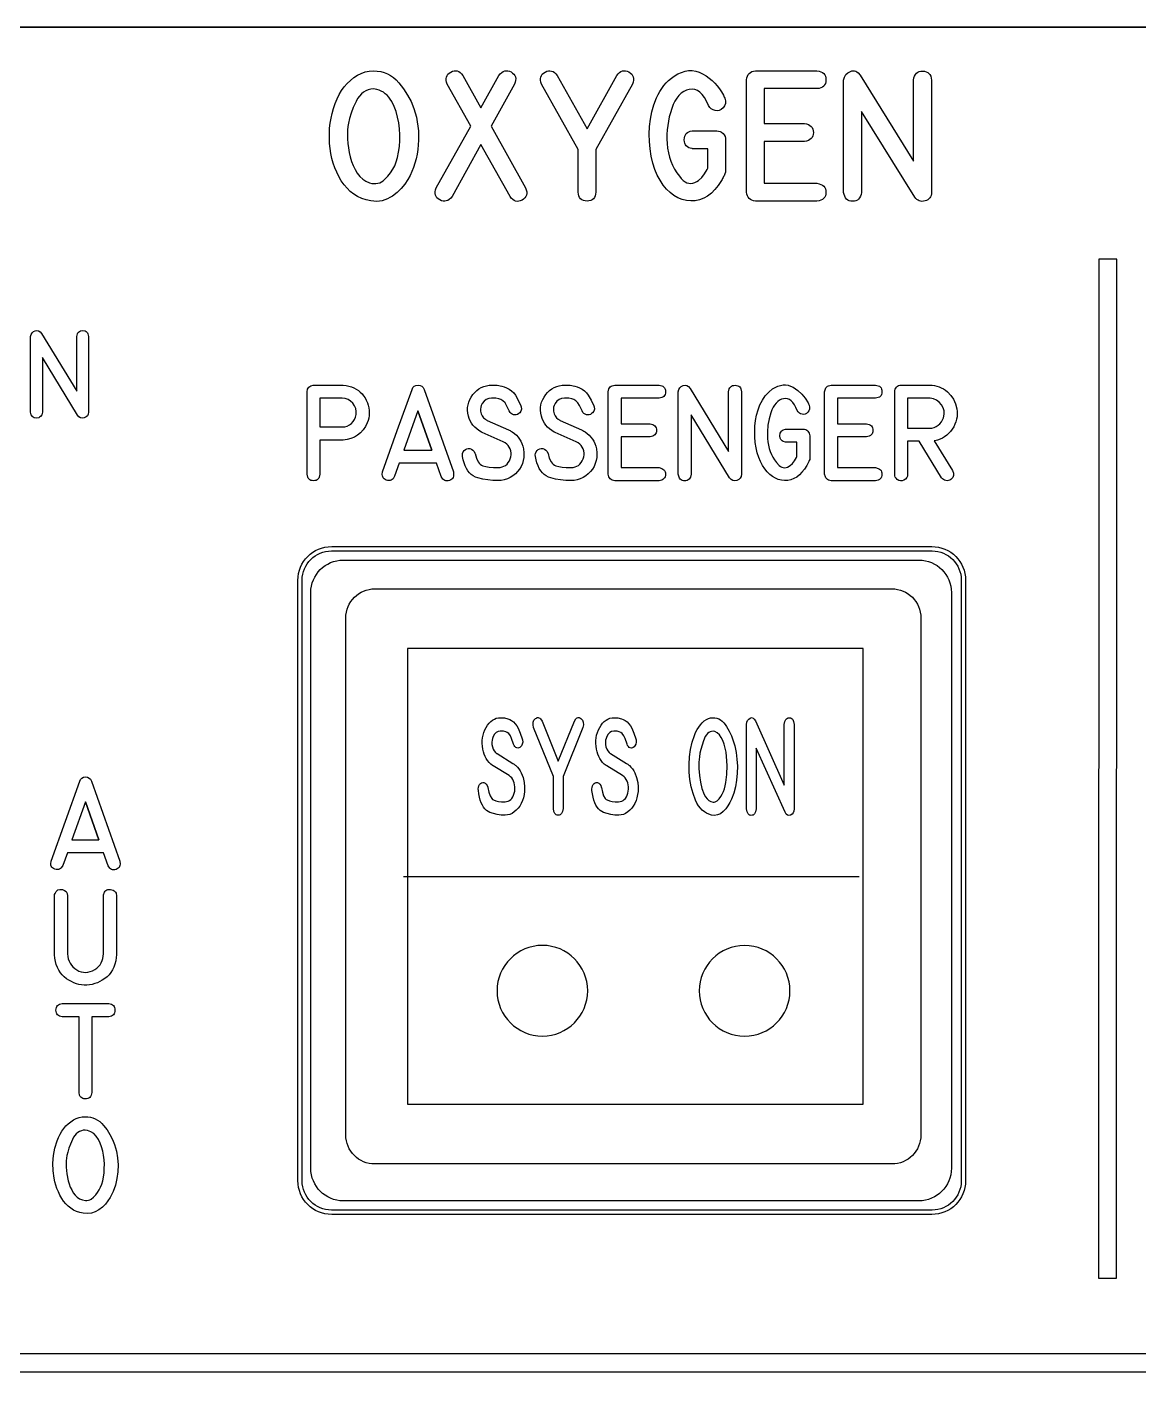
# Model space of a CAD drawing. Extents: x 27 to 704, y 10 to 614.
# Drawn here: x 94.67 to 133.71, y 132.17 to 179.81 of the extents above; entities that cross this region are included whole.
import ezdxf

# ---------------------------------------------------------------- set-up
doc = ezdxf.new("R2010")
doc.units = 0
for name, color, linetype in [('_BACKPANEL', 5, 'CONTINUOUS'), ('_ENGRAVING', 105, 'CONTINUOUS'), ('_LABELS', 30, 'CONTINUOUS'), ('_TOPLAYER', 1, 'CONTINUOUS')]:
    doc.layers.add(name, color=color, linetype=linetype)

msp = doc.modelspace()

# ---------------------------------------------------------------- linework, layer by layer
at = {"layer": '_BACKPANEL'}
for points in [[(171.966, 179.812), (26.966, 179.812), (26.965, 179.505), (26.965, 95.286), (26.965, 85.761), (168.214, 11.532), (170.976, 10.069), (171.088, 10.016), (171.201, 9.98), (171.266, 9.968), (171.333, 9.964), (171.46, 9.977), (171.579, 10.014), (171.687, 10.073), (171.78, 10.15), (171.858, 10.245), (171.916, 10.353), (171.953, 10.473), (171.966, 10.601), (171.966, 13.81), (171.966, 19.086), (171.966, 179.424)], [(105.354, 161.42), (126.45, 161.42), (126.555, 161.415), (126.657, 161.399), (126.756, 161.374), (126.85, 161.34), (126.94, 161.296), (127.025, 161.245), (127.104, 161.186), (127.177, 161.12), (127.243, 161.047), (127.302, 160.968), (127.353, 160.883), (127.396, 160.793), (127.431, 160.699), (127.456, 160.6), (127.471, 160.498), (127.477, 160.393), (127.477, 139.298), (127.471, 139.192), (127.456, 139.09), (127.431, 138.991), (127.396, 138.897), (127.353, 138.807), (127.302, 138.722), (127.243, 138.643), (127.177, 138.57), (127.104, 138.504), (127.025, 138.445), (126.94, 138.394), (126.85, 138.351), (126.756, 138.316), (126.657, 138.291), (126.555, 138.275), (126.45, 138.27), (105.354, 138.27), (105.249, 138.275), (105.146, 138.291), (105.048, 138.316), (104.953, 138.351), (104.864, 138.394), (104.779, 138.445), (104.7, 138.504), (104.627, 138.57), (104.561, 138.643), (104.502, 138.722), (104.45, 138.807), (104.407, 138.897), (104.373, 138.991), (104.348, 139.09), (104.332, 139.192), (104.327, 139.298), (104.327, 160.393), (104.332, 160.498), (104.348, 160.6), (104.373, 160.699), (104.407, 160.793), (104.45, 160.883), (104.502, 160.968), (104.561, 161.047), (104.627, 161.12), (104.7, 161.186), (104.779, 161.245), (104.864, 161.296), (104.953, 161.34), (105.048, 161.374), (105.146, 161.399), (105.249, 161.415)]]:
    msp.add_lwpolyline(points, close=True, dxfattribs=at)
at = {"layer": '_ENGRAVING'}
for points in [[(108.25, 176.959), (108.297, 176.804), (108.337, 176.647), (108.368, 176.489), (108.391, 176.329), (108.407, 176.167), (108.414, 176.005), (108.414, 175.841), (108.405, 175.675), (108.388, 175.51), (108.363, 175.349), (108.33, 175.192), (108.289, 175.038), (108.239, 174.888), (108.181, 174.742), (108.115, 174.599), (108.04, 174.46), (107.931, 174.295), (107.805, 174.144), (107.66, 174.005), (107.497, 173.879), (107.41, 173.824), (107.321, 173.779), (107.229, 173.743), (107.135, 173.718), (107.039, 173.702), (106.941, 173.695), (106.84, 173.698), (106.738, 173.711), (106.573, 173.748), (106.419, 173.8), (106.275, 173.866), (106.14, 173.947), (106.016, 174.043), (105.901, 174.153), (105.796, 174.278), (105.701, 174.417), (105.616, 174.566), (105.541, 174.719), (105.475, 174.877), (105.418, 175.038), (105.372, 175.204), (105.335, 175.373), (105.307, 175.547), (105.289, 175.725), (105.281, 175.905), (105.282, 176.083), (105.292, 176.26), (105.312, 176.436), (105.341, 176.611), (105.379, 176.785), (105.427, 176.957), (105.484, 177.129), (105.55, 177.294), (105.625, 177.447), (105.71, 177.589), (105.804, 177.719), (105.907, 177.838), (106.019, 177.944), (106.14, 178.039), (106.271, 178.123), (106.404, 178.189), (106.541, 178.237), (106.68, 178.265), (106.823, 178.275), (106.957, 178.268), (107.085, 178.249), (107.206, 178.217), (107.322, 178.171), (107.431, 178.113), (107.534, 178.042), (107.63, 177.958), (107.721, 177.86), (107.884, 177.649), (108.027, 177.428), (108.149, 177.198)], [(109.038, 174.169), (110.247, 176.332), (109.423, 177.808), (109.399, 177.879), (109.386, 177.944), (109.384, 178.005), (109.394, 178.061), (109.415, 178.112), (109.447, 178.158), (109.491, 178.199), (109.545, 178.236), (109.605, 178.263), (109.663, 178.279), (109.719, 178.282), (109.773, 178.273), (109.826, 178.251), (109.877, 178.218), (109.927, 178.172), (109.974, 178.114), (110.604, 176.977), (111.238, 178.114), (111.286, 178.172), (111.335, 178.218), (111.386, 178.252), (111.439, 178.273), (111.493, 178.282), (111.549, 178.279), (111.606, 178.264), (111.665, 178.237), (111.719, 178.201), (111.763, 178.16), (111.795, 178.113), (111.816, 178.062), (111.826, 178.006), (111.825, 177.944), (111.813, 177.877), (111.79, 177.806), (110.968, 176.332), (112.174, 174.169), (112.199, 174.098), (112.212, 174.032), (112.213, 173.971), (112.203, 173.914), (112.182, 173.863), (112.149, 173.817), (112.105, 173.776), (112.049, 173.739), (111.989, 173.712), (111.931, 173.697), (111.875, 173.694), (111.821, 173.703), (111.769, 173.725), (111.72, 173.76), (111.672, 173.806), (111.627, 173.866), (110.604, 175.688), (109.592, 173.866), (109.543, 173.808), (109.492, 173.762), (109.44, 173.729), (109.387, 173.708), (109.332, 173.698), (109.275, 173.701), (109.217, 173.716), (109.158, 173.743), (109.103, 173.778), (109.06, 173.819), (109.028, 173.865), (109.008, 173.915), (108.999, 173.971), (109.001, 174.032), (109.014, 174.098)], [(115.38, 178.112), (115.424, 178.171), (115.471, 178.218), (115.52, 178.252), (115.572, 178.274), (115.626, 178.283), (115.682, 178.28), (115.74, 178.265), (115.801, 178.237), (115.857, 178.2), (115.901, 178.159), (115.934, 178.113), (115.956, 178.062), (115.966, 178.006), (115.964, 177.946), (115.951, 177.88), (115.927, 177.81), (114.643, 175.516), (114.643, 174.022), (114.633, 173.948), (114.616, 173.883), (114.589, 173.829), (114.555, 173.784), (114.511, 173.749), (114.46, 173.725), (114.4, 173.71), (114.331, 173.705), (114.262, 173.71), (114.202, 173.725), (114.15, 173.749), (114.107, 173.784), (114.073, 173.829), (114.046, 173.883), (114.029, 173.948), (114.019, 174.022), (114.019, 175.516), (112.737, 177.81), (112.713, 177.88), (112.7, 177.945), (112.699, 178.005), (112.708, 178.06), (112.729, 178.111), (112.761, 178.156), (112.804, 178.197), (112.858, 178.233), (112.917, 178.261), (112.974, 178.277), (113.03, 178.28), (113.084, 178.271), (113.137, 178.249), (113.187, 178.216), (113.237, 178.17), (113.284, 178.112), (114.332, 176.24)], [(118.042, 175.543), (118.022, 175.545), (117.958, 175.557), (117.903, 175.577), (117.856, 175.605), (117.818, 175.64), (117.788, 175.682), (117.767, 175.732), (117.754, 175.79), (117.749, 175.856), (117.754, 175.921), (117.767, 175.979), (117.788, 176.029), (117.818, 176.072), (117.856, 176.107), (117.903, 176.134), (117.958, 176.154), (118.022, 176.166), (118.042, 176.171), (118.062, 176.171), (118.886, 176.171), (118.949, 176.165), (119.007, 176.148), (119.06, 176.119), (119.109, 176.078), (119.149, 176.029), (119.178, 175.976), (119.196, 175.918), (119.201, 175.856), (119.201, 174.723), (119.175, 174.665), (119.159, 174.629), (119.143, 174.596), (119.125, 174.562), (119.108, 174.529), (119.092, 174.495), (119.074, 174.462), (119.054, 174.428), (118.942, 174.256), (118.824, 174.107), (118.699, 173.982), (118.568, 173.88), (118.43, 173.802), (118.286, 173.747), (118.135, 173.716), (117.977, 173.708), (117.82, 173.723), (117.669, 173.76), (117.524, 173.818), (117.385, 173.898), (117.253, 174), (117.128, 174.123), (117.009, 174.268), (116.896, 174.435), (116.799, 174.614), (116.715, 174.815), (116.645, 175.037), (116.588, 175.281), (116.547, 175.536), (116.523, 175.794), (116.516, 176.055), (116.528, 176.319), (116.558, 176.581), (116.61, 176.837), (116.682, 177.086), (116.775, 177.329), (116.829, 177.446), (116.891, 177.556), (116.958, 177.66), (117.032, 177.759), (117.113, 177.851), (117.199, 177.936), (117.293, 178.016), (117.392, 178.089), (117.52, 178.167), (117.647, 178.225), (117.774, 178.264), (117.899, 178.284), (118.024, 178.285), (118.148, 178.266), (118.271, 178.228), (118.393, 178.171), (118.511, 178.101), (118.621, 178.024), (118.723, 177.94), (118.818, 177.85), (118.905, 177.753), (118.985, 177.649), (119.057, 177.539), (119.121, 177.422), (119.139, 177.386), (119.152, 177.355), (119.17, 177.321), (119.195, 177.22), (119.194, 177.128), (119.166, 177.047), (119.112, 176.975), (119.046, 176.921), (118.977, 176.887), (118.905, 176.874), (118.831, 176.88), (118.759, 176.903), (118.696, 176.941), (118.642, 176.993), (118.596, 177.06), (118.528, 177.21), (118.456, 177.338), (118.379, 177.443), (118.297, 177.525), (118.21, 177.584), (118.119, 177.62), (118.023, 177.634), (117.923, 177.625), (117.823, 177.596), (117.729, 177.552), (117.643, 177.491), (117.562, 177.415), (117.488, 177.323), (117.421, 177.214), (117.36, 177.09), (117.305, 176.95), (117.259, 176.806), (117.22, 176.659), (117.188, 176.509), (117.165, 176.357), (117.149, 176.202), (117.14, 176.044), (117.14, 175.884), (117.146, 175.721), (117.162, 175.559), (117.189, 175.402), (117.227, 175.251), (117.275, 175.105), (117.334, 174.964), (117.404, 174.829), (117.484, 174.699), (117.575, 174.574), (117.642, 174.495), (117.709, 174.432), (117.776, 174.383), (117.843, 174.348), (117.911, 174.328), (117.979, 174.322), (118.047, 174.331), (118.116, 174.355), (118.183, 174.389), (118.246, 174.429), (118.361, 174.531), (118.463, 174.658), (118.549, 174.813), (118.574, 174.862), (118.574, 175.543)], [(122.409, 177.652), (120.557, 177.652), (120.557, 176.43), (121.969, 176.43), (122.043, 176.415), (122.107, 176.392), (122.162, 176.363), (122.206, 176.327), (122.241, 176.283), (122.266, 176.233), (122.28, 176.176), (122.285, 176.112), (122.28, 176.047), (122.265, 175.99), (122.24, 175.94), (122.205, 175.897), (122.161, 175.861), (122.107, 175.832), (122.043, 175.81), (121.969, 175.795), (120.557, 175.795), (120.557, 174.328), (122.409, 174.328), (122.483, 174.313), (122.547, 174.291), (122.601, 174.262), (122.645, 174.226), (122.679, 174.183), (122.704, 174.133), (122.719, 174.077), (122.724, 174.013), (122.719, 173.949), (122.704, 173.893), (122.679, 173.843), (122.645, 173.801), (122.601, 173.765), (122.547, 173.737), (122.483, 173.715), (122.409, 173.7), (120.247, 173.7), (120.181, 173.713), (120.122, 173.734), (120.071, 173.762), (120.028, 173.797), (119.992, 173.841), (119.964, 173.892), (119.943, 173.951), (119.93, 174.017), (119.93, 177.962), (119.944, 178.031), (119.965, 178.092), (119.994, 178.144), (120.03, 178.188), (120.073, 178.222), (120.124, 178.249), (120.182, 178.266), (120.247, 178.275), (122.409, 178.275), (122.483, 178.264), (122.547, 178.246), (122.601, 178.219), (122.645, 178.184), (122.679, 178.141), (122.703, 178.089), (122.718, 178.029), (122.723, 177.961), (122.718, 177.893), (122.703, 177.833), (122.678, 177.782), (122.644, 177.739), (122.6, 177.705), (122.546, 177.678), (122.482, 177.661)], [(126.429, 174.009), (126.426, 173.953), (126.415, 173.902), (126.397, 173.857), (126.373, 173.817), (126.341, 173.782), (126.302, 173.753), (126.256, 173.729), (126.203, 173.71), (126.148, 173.699), (126.096, 173.695), (126.047, 173.699), (126.001, 173.712), (125.959, 173.732), (125.92, 173.761), (125.884, 173.798), (125.851, 173.843), (123.975, 176.852), (123.975, 174.009), (123.959, 173.935), (123.936, 173.872), (123.907, 173.818), (123.871, 173.774), (123.828, 173.74), (123.778, 173.715), (123.722, 173.701), (123.659, 173.696), (123.595, 173.701), (123.539, 173.715), (123.489, 173.74), (123.447, 173.774), (123.411, 173.818), (123.382, 173.872), (123.36, 173.935), (123.345, 174.009), (123.345, 177.953), (123.372, 178.059), (123.421, 178.146), (123.491, 178.212), (123.583, 178.259), (123.633, 178.273), (123.681, 178.278), (123.726, 178.274), (123.77, 178.261), (123.811, 178.24), (123.851, 178.209), (123.923, 178.121), (125.799, 175.107), (125.799, 177.953), (125.814, 178.028), (125.836, 178.093), (125.865, 178.147), (125.902, 178.192), (125.946, 178.226), (125.998, 178.251), (126.058, 178.265), (126.124, 178.269), (126.191, 178.264), (126.249, 178.248), (126.3, 178.223), (126.342, 178.188), (126.376, 178.144), (126.402, 178.09), (126.42, 178.026), (126.429, 177.953)], [(106.84, 177.64), (106.741, 177.634), (106.647, 177.613), (106.56, 177.578), (106.479, 177.53), (106.405, 177.468), (106.336, 177.392), (106.274, 177.302), (106.218, 177.198), (106.123, 176.985), (106.046, 176.788), (105.989, 176.608), (105.951, 176.443), (105.934, 176.323), (105.922, 176.191), (105.92, 175.891), (105.93, 175.73), (105.949, 175.57), (105.977, 175.41), (106.014, 175.252), (106.061, 175.097), (106.117, 174.951), (106.184, 174.813), (106.262, 174.682), (106.351, 174.566), (106.453, 174.471), (106.568, 174.398), (106.695, 174.346), (106.772, 174.326), (106.846, 174.317), (106.918, 174.317), (106.986, 174.328), (107.053, 174.348), (107.116, 174.379), (107.177, 174.419), (107.235, 174.47), (107.341, 174.583), (107.434, 174.699), (107.513, 174.819), (107.578, 174.942), (107.632, 175.081), (107.677, 175.239), (107.713, 175.418), (107.74, 175.617), (107.755, 175.826), (107.756, 176.034), (107.745, 176.243), (107.719, 176.451), (107.68, 176.654), (107.625, 176.847), (107.555, 177.029), (107.47, 177.202), (107.422, 177.281), (107.368, 177.353), (107.309, 177.418), (107.246, 177.475), (107.178, 177.524), (107.104, 177.566), (107.026, 177.6), (106.943, 177.627), (106.895, 177.637)], [(132.305, 171.663), (132.295, 135.881), (132.932, 135.881), (132.942, 171.662)], [(96.821, 166.294), (96.812, 166.223), (96.784, 166.165), (96.737, 166.123), (96.672, 166.094), (96.601, 166.083), (96.539, 166.095), (96.485, 166.128), (96.44, 166.183), (95.203, 168.206), (95.203, 166.294), (95.177, 166.202), (95.134, 166.137), (95.106, 166.114), (95.073, 166.097), (94.994, 166.084), (94.915, 166.097), (94.883, 166.114), (94.855, 166.137), (94.812, 166.202), (94.787, 166.294), (94.787, 168.946), (94.805, 169.017), (94.838, 169.075), (94.884, 169.12), (94.944, 169.151), (95.009, 169.164), (95.068, 169.153), (95.121, 169.118), (95.169, 169.058), (96.406, 167.033), (96.406, 168.946), (96.43, 169.039), (96.449, 169.076), (96.473, 169.106), (96.503, 169.129), (96.537, 169.146), (96.62, 169.158), (96.702, 169.144), (96.736, 169.127), (96.763, 169.104), (96.786, 169.074), (96.803, 169.038), (96.821, 168.946)], [(105.734, 167.241), (105.765, 167.241), (105.866, 167.229), (105.962, 167.209), (106.055, 167.182), (106.144, 167.146), (106.224, 167.103), (106.299, 167.053), (106.367, 166.997), (106.429, 166.935), (106.484, 166.867), (106.534, 166.792), (106.578, 166.71), (106.616, 166.622), (106.646, 166.532), (106.667, 166.441), (106.68, 166.352), (106.684, 166.263), (106.679, 166.174), (106.666, 166.086), (106.643, 165.999), (106.612, 165.912), (106.548, 165.783), (106.471, 165.668), (106.379, 165.568), (106.275, 165.484), (106.159, 165.415), (106.035, 165.363), (105.904, 165.328), (105.765, 165.311), (105.734, 165.309), (104.952, 165.309), (104.952, 164.113), (104.927, 164.012), (104.907, 163.973), (104.881, 163.94), (104.85, 163.915), (104.813, 163.897), (104.771, 163.886), (104.724, 163.882), (104.677, 163.886), (104.635, 163.897), (104.599, 163.915), (104.567, 163.94), (104.542, 163.973), (104.522, 164.012), (104.497, 164.113), (104.497, 167.011), (104.519, 167.102), (104.562, 167.17), (104.626, 167.216), (104.709, 167.241), (104.724, 167.241)], [(107.151, 164.199), (107.667, 165.644), (108.184, 167.09), (108.217, 167.155), (108.263, 167.202), (108.322, 167.231), (108.395, 167.241), (108.467, 167.232), (108.526, 167.204), (108.573, 167.156), (108.607, 167.09), (109.638, 164.19), (109.647, 164.085), (109.641, 164.04), (109.628, 164), (109.607, 163.966), (109.578, 163.936), (109.543, 163.911), (109.5, 163.892), (109.454, 163.879), (109.412, 163.875), (109.372, 163.88), (109.334, 163.893), (109.3, 163.914), (109.268, 163.944), (109.212, 164.03), (109.046, 164.499), (107.735, 164.499), (107.574, 164.041), (107.517, 163.955), (107.485, 163.925), (107.45, 163.904), (107.412, 163.892), (107.371, 163.888), (107.328, 163.892), (107.281, 163.906), (107.238, 163.926), (107.202, 163.951), (107.174, 163.981), (107.154, 164.015), (107.142, 164.054), (107.137, 164.097)], [(111.573, 165.67), (111.599, 165.658), (111.628, 165.643), (111.653, 165.629), (111.678, 165.613), (111.705, 165.597), (111.781, 165.542), (111.849, 165.481), (111.91, 165.415), (111.963, 165.343), (112.008, 165.267), (112.046, 165.185), (112.076, 165.099), (112.099, 165.007), (112.117, 164.858), (112.112, 164.704), (112.093, 164.594), (112.061, 164.489), (112.016, 164.388), (111.958, 164.291), (111.89, 164.202), (111.814, 164.123), (111.73, 164.056), (111.637, 163.999), (111.533, 163.95), (111.426, 163.915), (111.318, 163.894), (111.208, 163.887), (111.023, 163.893), (110.843, 163.912), (110.667, 163.942), (110.495, 163.985), (110.414, 164.014), (110.338, 164.054), (110.268, 164.104), (110.205, 164.164), (110.147, 164.234), (110.096, 164.315), (110.05, 164.406), (110.011, 164.507), (109.982, 164.618), (109.96, 164.733), (109.954, 164.791), (109.962, 164.844), (109.983, 164.895), (110.017, 164.942), (110.06, 164.98), (110.108, 165.004), (110.161, 165.014), (110.219, 165.01), (110.277, 164.991), (110.326, 164.957), (110.366, 164.91), (110.396, 164.85), (110.4, 164.835), (110.446, 164.675), (110.506, 164.551), (110.542, 164.502), (110.581, 164.463), (110.624, 164.432), (110.67, 164.41), (110.775, 164.381), (110.9, 164.36), (111.043, 164.349), (111.205, 164.348), (111.28, 164.353), (111.35, 164.367), (111.413, 164.39), (111.47, 164.423), (111.521, 164.466), (111.566, 164.518), (111.605, 164.579), (111.637, 164.65), (111.658, 164.718), (111.667, 164.787), (111.666, 164.857), (111.653, 164.929), (111.631, 164.999), (111.601, 165.062), (111.561, 165.12), (111.514, 165.171), (111.46, 165.211), (111.391, 165.248), (110.647, 165.581), (110.622, 165.594), (110.535, 165.646), (110.457, 165.703), (110.387, 165.765), (110.326, 165.832), (110.274, 165.905), (110.23, 165.983), (110.195, 166.065), (110.169, 166.153), (110.148, 166.257), (110.138, 166.358), (110.139, 166.456), (110.153, 166.552), (110.177, 166.645), (110.213, 166.735), (110.26, 166.822), (110.319, 166.907), (110.386, 166.985), (110.458, 167.053), (110.536, 167.11), (110.618, 167.157), (110.705, 167.194), (110.797, 167.22), (110.895, 167.235), (110.997, 167.241), (111.174, 167.236), (111.341, 167.204), (111.422, 167.183), (111.504, 167.15), (111.599, 167.098), (111.683, 167.036), (111.755, 166.965), (111.814, 166.885), (111.917, 166.709), (112.009, 166.519), (112.023, 166.476), (112.028, 166.4), (112.007, 166.331), (111.967, 166.268), (111.933, 166.239), (111.891, 166.214), (111.846, 166.199), (111.799, 166.196), (111.75, 166.203), (111.703, 166.219), (111.662, 166.247), (111.627, 166.285), (111.597, 166.334), (111.508, 166.528), (111.451, 166.619), (111.375, 166.693), (111.307, 166.731), (111.234, 166.759), (111.129, 166.777), (110.981, 166.781), (110.88, 166.768), (110.791, 166.732), (110.715, 166.673), (110.651, 166.591), (110.619, 166.53), (110.598, 166.465), (110.59, 166.396), (110.593, 166.324), (110.612, 166.238), (110.647, 166.162), (110.696, 166.097), (110.761, 166.042), (110.775, 166.031), (110.793, 166.021), (110.811, 166.012), (110.83, 166.004)], [(114.134, 165.67), (114.16, 165.658), (114.189, 165.643), (114.214, 165.629), (114.239, 165.613), (114.266, 165.597), (114.342, 165.542), (114.41, 165.481), (114.47, 165.415), (114.523, 165.343), (114.569, 165.267), (114.607, 165.185), (114.637, 165.099), (114.66, 165.007), (114.678, 164.858), (114.673, 164.704), (114.653, 164.594), (114.621, 164.489), (114.577, 164.388), (114.519, 164.291), (114.451, 164.202), (114.375, 164.123), (114.291, 164.056), (114.198, 163.999), (114.094, 163.95), (113.987, 163.915), (113.879, 163.894), (113.769, 163.887), (113.584, 163.893), (113.404, 163.912), (113.228, 163.942), (113.056, 163.985), (112.974, 164.014), (112.899, 164.054), (112.829, 164.104), (112.765, 164.164), (112.708, 164.234), (112.656, 164.315), (112.611, 164.406), (112.572, 164.507), (112.543, 164.618), (112.52, 164.733), (112.515, 164.791), (112.523, 164.844), (112.544, 164.895), (112.578, 164.942), (112.621, 164.98), (112.669, 165.004), (112.722, 165.014), (112.779, 165.01), (112.838, 164.991), (112.887, 164.957), (112.927, 164.91), (112.956, 164.85), (112.961, 164.835), (113.007, 164.675), (113.067, 164.551), (113.103, 164.502), (113.142, 164.463), (113.184, 164.432), (113.231, 164.41), (113.336, 164.381), (113.46, 164.36), (113.604, 164.349), (113.765, 164.348), (113.841, 164.353), (113.911, 164.367), (113.974, 164.39), (114.031, 164.423), (114.082, 164.466), (114.127, 164.518), (114.166, 164.579), (114.198, 164.65), (114.218, 164.718), (114.228, 164.787), (114.227, 164.857), (114.214, 164.929), (114.192, 164.999), (114.162, 165.062), (114.122, 165.12), (114.074, 165.171), (114.02, 165.211), (113.952, 165.248), (113.207, 165.581), (113.183, 165.594), (113.096, 165.646), (113.018, 165.703), (112.948, 165.765), (112.887, 165.832), (112.835, 165.905), (112.791, 165.983), (112.756, 166.065), (112.73, 166.153), (112.708, 166.257), (112.699, 166.358), (112.7, 166.456), (112.713, 166.552), (112.738, 166.645), (112.774, 166.735), (112.821, 166.822), (112.88, 166.907), (112.947, 166.985), (113.019, 167.053), (113.096, 167.11), (113.179, 167.157), (113.266, 167.194), (113.358, 167.22), (113.456, 167.235), (113.558, 167.241), (113.735, 167.236), (113.902, 167.204), (113.983, 167.183), (114.065, 167.15), (114.16, 167.098), (114.244, 167.036), (114.315, 166.965), (114.375, 166.885), (114.478, 166.709), (114.57, 166.519), (114.584, 166.476), (114.589, 166.4), (114.568, 166.331), (114.528, 166.268), (114.494, 166.239), (114.451, 166.214), (114.406, 166.199), (114.36, 166.196), (114.311, 166.203), (114.264, 166.219), (114.223, 166.247), (114.187, 166.285), (114.158, 166.334), (114.069, 166.528), (114.012, 166.619), (113.936, 166.693), (113.868, 166.731), (113.794, 166.759), (113.69, 166.777), (113.542, 166.781), (113.44, 166.768), (113.352, 166.732), (113.276, 166.673), (113.212, 166.591), (113.18, 166.53), (113.159, 166.465), (113.151, 166.396), (113.154, 166.324), (113.173, 166.238), (113.207, 166.162), (113.257, 166.097), (113.322, 166.042), (113.336, 166.031), (113.354, 166.021), (113.371, 166.012), (113.391, 166.004)], [(116.862, 166.783), (115.528, 166.783), (115.528, 165.886), (116.545, 165.886), (116.645, 165.859), (116.684, 165.837), (116.716, 165.81), (116.741, 165.779), (116.759, 165.742), (116.769, 165.7), (116.773, 165.652), (116.769, 165.605), (116.758, 165.563), (116.74, 165.526), (116.715, 165.495), (116.683, 165.468), (116.644, 165.447), (116.545, 165.42), (115.528, 165.42), (115.528, 164.343), (116.862, 164.343), (116.961, 164.316), (117, 164.294), (117.032, 164.268), (117.057, 164.237), (117.075, 164.2), (117.085, 164.158), (117.089, 164.112), (117.085, 164.065), (117.075, 164.024), (117.057, 163.987), (117.032, 163.956), (117, 163.93), (116.961, 163.909), (116.862, 163.882), (115.305, 163.882), (115.215, 163.907), (115.178, 163.927), (115.147, 163.954), (115.121, 163.985), (115.101, 164.023), (115.076, 164.115), (115.076, 167.011), (115.102, 167.107), (115.123, 167.145), (115.149, 167.177), (115.18, 167.202), (115.216, 167.221), (115.305, 167.241), (116.862, 167.241), (116.961, 167.219), (117, 167.2), (117.032, 167.174), (117.056, 167.142), (117.074, 167.104), (117.085, 167.06), (117.088, 167.01), (117.084, 166.96), (117.073, 166.916), (117.056, 166.879), (117.031, 166.847), (116.999, 166.822), (116.96, 166.803)], [(119.757, 164.109), (119.747, 164.03), (119.716, 163.968), (119.665, 163.921), (119.594, 163.89), (119.517, 163.878), (119.449, 163.891), (119.39, 163.927), (119.341, 163.987), (117.989, 166.196), (117.989, 164.109), (117.962, 164.008), (117.941, 163.969), (117.915, 163.936), (117.884, 163.911), (117.848, 163.893), (117.807, 163.883), (117.762, 163.879), (117.716, 163.883), (117.676, 163.893), (117.64, 163.911), (117.609, 163.936), (117.583, 163.969), (117.563, 164.008), (117.536, 164.109), (117.536, 167.004), (117.556, 167.082), (117.591, 167.146), (117.641, 167.195), (117.707, 167.229), (117.778, 167.243), (117.842, 167.231), (117.9, 167.192), (117.952, 167.127), (119.304, 164.915), (119.304, 167.004), (119.33, 167.107), (119.351, 167.147), (119.377, 167.18), (119.409, 167.205), (119.447, 167.223), (119.49, 167.233), (119.538, 167.237), (119.586, 167.232), (119.628, 167.221), (119.664, 167.203), (119.694, 167.177), (119.719, 167.145), (119.737, 167.105), (119.757, 167.004)], [(121.319, 165.235), (121.305, 165.237), (121.219, 165.26), (121.185, 165.28), (121.157, 165.306), (121.136, 165.337), (121.121, 165.374), (121.108, 165.465), (121.121, 165.555), (121.136, 165.592), (121.157, 165.623), (121.185, 165.649), (121.219, 165.669), (121.305, 165.693), (121.319, 165.696), (121.334, 165.696), (121.927, 165.696), (121.972, 165.692), (122.014, 165.679), (122.052, 165.658), (122.087, 165.628), (122.116, 165.592), (122.137, 165.553), (122.15, 165.511), (122.154, 165.465), (122.154, 164.633), (122.135, 164.591), (122.123, 164.564), (122.112, 164.54), (122.099, 164.515), (122.086, 164.491), (122.075, 164.466), (122.062, 164.441), (122.048, 164.417), (121.967, 164.29), (121.882, 164.181), (121.792, 164.089), (121.698, 164.014), (121.599, 163.957), (121.495, 163.916), (121.386, 163.894), (121.272, 163.888), (121.159, 163.899), (121.05, 163.926), (120.946, 163.969), (120.846, 164.028), (120.751, 164.102), (120.661, 164.193), (120.575, 164.299), (120.494, 164.422), (120.424, 164.553), (120.364, 164.701), (120.313, 164.864), (120.272, 165.042), (120.242, 165.23), (120.225, 165.42), (120.22, 165.611), (120.229, 165.805), (120.251, 165.997), (120.287, 166.185), (120.339, 166.368), (120.406, 166.546), (120.49, 166.713), (120.592, 166.862), (120.712, 166.992), (120.851, 167.105), (120.943, 167.161), (121.035, 167.204), (121.126, 167.233), (121.216, 167.247), (121.306, 167.248), (121.395, 167.234), (121.484, 167.206), (121.572, 167.164), (121.736, 167.056), (121.878, 166.929), (121.998, 166.781), (122.096, 166.614), (122.109, 166.588), (122.119, 166.565), (122.131, 166.54), (122.149, 166.466), (122.148, 166.399), (122.128, 166.339), (122.09, 166.286), (122.042, 166.247), (121.992, 166.222), (121.941, 166.212), (121.887, 166.217), (121.835, 166.234), (121.79, 166.261), (121.751, 166.3), (121.718, 166.349), (121.669, 166.459), (121.617, 166.553), (121.562, 166.63), (121.503, 166.69), (121.44, 166.734), (121.375, 166.76), (121.306, 166.77), (121.233, 166.763), (121.161, 166.742), (121.094, 166.71), (121.031, 166.665), (120.974, 166.609), (120.92, 166.542), (120.872, 166.462), (120.828, 166.371), (120.788, 166.268), (120.727, 166.054), (120.687, 165.833), (120.67, 165.603), (120.674, 165.365), (120.686, 165.247), (120.705, 165.132), (120.732, 165.021), (120.767, 164.913), (120.809, 164.81), (120.859, 164.711), (120.917, 164.615), (120.983, 164.523), (121.079, 164.419), (121.127, 164.383), (121.176, 164.358), (121.225, 164.343), (121.274, 164.339), (121.323, 164.345), (121.372, 164.363), (121.466, 164.418), (121.549, 164.492), (121.622, 164.586), (121.684, 164.699), (121.702, 164.735), (121.702, 165.235)], [(124.464, 166.783), (123.13, 166.783), (123.13, 165.886), (124.147, 165.886), (124.247, 165.859), (124.286, 165.837), (124.318, 165.81), (124.343, 165.779), (124.361, 165.742), (124.371, 165.7), (124.375, 165.652), (124.371, 165.605), (124.36, 165.563), (124.342, 165.526), (124.317, 165.495), (124.285, 165.468), (124.246, 165.447), (124.147, 165.42), (123.13, 165.42), (123.13, 164.343), (124.464, 164.343), (124.563, 164.316), (124.602, 164.294), (124.634, 164.268), (124.659, 164.237), (124.676, 164.2), (124.687, 164.158), (124.691, 164.112), (124.687, 164.065), (124.676, 164.024), (124.659, 163.987), (124.634, 163.956), (124.602, 163.93), (124.563, 163.909), (124.464, 163.882), (122.907, 163.882), (122.817, 163.907), (122.78, 163.927), (122.749, 163.954), (122.723, 163.985), (122.703, 164.023), (122.678, 164.115), (122.678, 167.011), (122.704, 167.107), (122.725, 167.145), (122.751, 167.177), (122.782, 167.202), (122.818, 167.221), (122.907, 167.241), (124.464, 167.241), (124.563, 167.219), (124.602, 167.2), (124.634, 167.174), (124.658, 167.142), (124.676, 167.104), (124.686, 167.06), (124.69, 167.01), (124.686, 166.96), (124.675, 166.916), (124.658, 166.879), (124.633, 166.847), (124.601, 166.822), (124.562, 166.803)], [(127.169, 164.238), (127.204, 164.149), (127.209, 164.107), (127.206, 164.068), (127.195, 164.029), (127.175, 163.993), (127.111, 163.926), (127.071, 163.903), (127.028, 163.889), (126.983, 163.884), (126.934, 163.889), (126.887, 163.902), (126.847, 163.923), (126.813, 163.953), (126.787, 163.99), (125.994, 165.268), (125.591, 165.268), (125.591, 164.113), (125.583, 164.047), (125.56, 163.991), (125.52, 163.944), (125.464, 163.908), (125.402, 163.885), (125.341, 163.882), (125.283, 163.897), (125.226, 163.931), (125.188, 163.968), (125.16, 164.011), (125.143, 164.059), (125.138, 164.113), (125.138, 167.011), (125.142, 167.057), (125.154, 167.099), (125.174, 167.138), (125.203, 167.173), (125.237, 167.203), (125.276, 167.224), (125.317, 167.236), (125.363, 167.241), (126.362, 167.241), (126.45, 167.237), (126.536, 167.226), (126.619, 167.208), (126.698, 167.182), (126.775, 167.149), (126.849, 167.109), (126.92, 167.062), (126.988, 167.007), (127.108, 166.882), (127.203, 166.742), (127.273, 166.586), (127.317, 166.414), (127.33, 166.319), (127.333, 166.225), (127.327, 166.132), (127.311, 166.041), (127.286, 165.952), (127.253, 165.864), (127.21, 165.778), (127.157, 165.693), (127.098, 165.614), (127.034, 165.542), (126.966, 165.479), (126.892, 165.424), (126.815, 165.377), (126.732, 165.338), (126.645, 165.308), (126.553, 165.286), (126.523, 165.281)], [(105.734, 166.778), (104.952, 166.778), (104.952, 165.773), (105.734, 165.773), (105.823, 165.781), (105.907, 165.804), (105.985, 165.843), (106.058, 165.898), (106.121, 165.964), (106.17, 166.038), (106.204, 166.12), (106.223, 166.209), (106.226, 166.319), (106.208, 166.422), (106.167, 166.518), (106.104, 166.607), (106.025, 166.682), (105.938, 166.735), (105.84, 166.767)], [(126.362, 165.729), (126.442, 165.735), (126.52, 165.754), (126.594, 165.786), (126.665, 165.83), (126.729, 165.885), (126.782, 165.948), (126.823, 166.018), (126.852, 166.096), (126.877, 166.219), (126.873, 166.336), (126.842, 166.448), (126.783, 166.553), (126.704, 166.643), (126.611, 166.711), (126.505, 166.756), (126.384, 166.778), (125.591, 166.778), (125.591, 165.729)], [(108.882, 164.96), (108.393, 166.337), (107.901, 164.96)], [(108.393, 166.337), (108.882, 164.96)], [(105.364, 161.573), (126.439, 161.573), (126.562, 161.567), (126.68, 161.549), (126.794, 161.52), (126.904, 161.48), (127.008, 161.43), (127.106, 161.371), (127.198, 161.302), (127.282, 161.225), (127.359, 161.141), (127.427, 161.049), (127.487, 160.951), (127.537, 160.847), (127.577, 160.738), (127.606, 160.623), (127.624, 160.505), (127.63, 160.383), (127.63, 139.307), (127.624, 139.185), (127.606, 139.067), (127.577, 138.953), (127.537, 138.843), (127.487, 138.739), (127.427, 138.641), (127.359, 138.549), (127.282, 138.465), (127.198, 138.388), (127.106, 138.32), (127.008, 138.26), (126.904, 138.21), (126.794, 138.17), (126.68, 138.141), (126.562, 138.123), (126.439, 138.117), (105.364, 138.117), (105.242, 138.123), (105.123, 138.141), (105.009, 138.17), (104.9, 138.21), (104.796, 138.26), (104.697, 138.32), (104.606, 138.388), (104.521, 138.465), (104.445, 138.549), (104.376, 138.641), (104.317, 138.739), (104.267, 138.843), (104.227, 138.953), (104.198, 139.067), (104.18, 139.185), (104.173, 139.307), (104.173, 160.383), (104.18, 160.505), (104.198, 160.623), (104.227, 160.738), (104.267, 160.847), (104.317, 160.951), (104.376, 161.049), (104.445, 161.141), (104.521, 161.225), (104.606, 161.302), (104.697, 161.371), (104.796, 161.43), (104.9, 161.48), (105.009, 161.52), (105.123, 161.549), (105.242, 161.567)], [(105.772, 161.095), (125.988, 161.095), (126.105, 161.089), (126.219, 161.072), (126.328, 161.044), (126.433, 161.006), (126.533, 160.958), (126.627, 160.901), (126.715, 160.835), (126.796, 160.761), (126.87, 160.68), (126.935, 160.592), (126.993, 160.498), (127.041, 160.398), (127.079, 160.293), (127.107, 160.184), (127.124, 160.07), (127.13, 159.953), (127.13, 139.737), (127.124, 139.62), (127.107, 139.506), (127.079, 139.397), (127.041, 139.292), (126.993, 139.192), (126.935, 139.098), (126.87, 139.01), (126.796, 138.929), (126.715, 138.855), (126.627, 138.79), (126.533, 138.732), (126.433, 138.685), (126.328, 138.646), (126.219, 138.618), (126.105, 138.601), (125.988, 138.595), (105.772, 138.595), (105.655, 138.601), (105.541, 138.618), (105.432, 138.646), (105.327, 138.685), (105.227, 138.732), (105.133, 138.79), (105.045, 138.855), (104.964, 138.929), (104.89, 139.01), (104.825, 139.098), (104.767, 139.192), (104.719, 139.292), (104.681, 139.397), (104.653, 139.506), (104.636, 139.62), (104.63, 139.737), (104.63, 159.953), (104.636, 160.07), (104.653, 160.184), (104.681, 160.293), (104.719, 160.398), (104.767, 160.498), (104.825, 160.592), (104.89, 160.68), (104.964, 160.761), (105.045, 160.835), (105.133, 160.901), (105.227, 160.958), (105.327, 161.006), (105.432, 161.044), (105.541, 161.072), (105.655, 161.089)], [(95.511, 150.529), (96.011, 151.931), (96.513, 153.333), (96.545, 153.397), (96.59, 153.442), (96.647, 153.47), (96.718, 153.48), (96.788, 153.471), (96.846, 153.444), (96.891, 153.398), (96.924, 153.333), (97.924, 150.521), (97.933, 150.418), (97.927, 150.375), (97.914, 150.336), (97.893, 150.302), (97.866, 150.274), (97.831, 150.25), (97.79, 150.231), (97.746, 150.219), (97.704, 150.215), (97.666, 150.219), (97.629, 150.232), (97.596, 150.253), (97.565, 150.282), (97.51, 150.365), (97.35, 150.82), (96.078, 150.82), (95.922, 150.376), (95.866, 150.292), (95.835, 150.263), (95.801, 150.243), (95.764, 150.231), (95.724, 150.227), (95.682, 150.231), (95.638, 150.245), (95.595, 150.264), (95.561, 150.288), (95.534, 150.317), (95.514, 150.35), (95.502, 150.388), (95.497, 150.43)], [(97.19, 151.267), (96.716, 152.603), (96.238, 151.267)], [(96.716, 152.603), (97.19, 151.267)], [(97.804, 147.272), (97.804, 147.239), (97.797, 147.141), (97.776, 147.019), (97.746, 146.905), (97.708, 146.8), (97.662, 146.703), (97.607, 146.614), (97.544, 146.534), (97.472, 146.462), (97.392, 146.398), (97.307, 146.342), (97.22, 146.294), (97.133, 146.254), (97.043, 146.222), (96.953, 146.198), (96.86, 146.182), (96.767, 146.174), (96.672, 146.174), (96.577, 146.182), (96.485, 146.197), (96.394, 146.221), (96.306, 146.253), (96.219, 146.292), (96.135, 146.339), (96.052, 146.395), (95.972, 146.458), (95.897, 146.529), (95.832, 146.607), (95.775, 146.693), (95.727, 146.787), (95.689, 146.889), (95.659, 146.998), (95.639, 147.115), (95.627, 147.239), (95.627, 147.272), (95.627, 149.302), (95.632, 149.348), (95.645, 149.39), (95.69, 149.464), (95.748, 149.511), (95.819, 149.532), (95.903, 149.527), (95.981, 149.499), (96.038, 149.453), (96.071, 149.387), (96.083, 149.302), (96.083, 147.272), (96.093, 147.181), (96.112, 147.095), (96.14, 147.015), (96.177, 146.942), (96.222, 146.874), (96.276, 146.812), (96.338, 146.756), (96.41, 146.706), (96.486, 146.665), (96.563, 146.637), (96.641, 146.621), (96.72, 146.617), (96.8, 146.625), (96.881, 146.645), (96.963, 146.678), (97.046, 146.723), (97.117, 146.771), (97.177, 146.826), (97.227, 146.888), (97.267, 146.956), (97.298, 147.03), (97.323, 147.107), (97.34, 147.188), (97.35, 147.272), (97.35, 149.302), (97.353, 149.346), (97.382, 149.433), (97.405, 149.467), (97.433, 149.493), (97.466, 149.512), (97.504, 149.525), (97.597, 149.529), (97.687, 149.507), (97.723, 149.487), (97.752, 149.462), (97.775, 149.431), (97.791, 149.394), (97.804, 149.302)], [(96.491, 142.402), (96.491, 145.061), (95.902, 145.061), (95.804, 145.082), (95.766, 145.101), (95.734, 145.127), (95.71, 145.159), (95.692, 145.197), (95.682, 145.24), (95.679, 145.29), (95.682, 145.34), (95.693, 145.384), (95.71, 145.422), (95.735, 145.454), (95.766, 145.48), (95.805, 145.5), (95.902, 145.522), (97.53, 145.522), (97.627, 145.5), (97.665, 145.481), (97.696, 145.455), (97.721, 145.423), (97.738, 145.385), (97.749, 145.341), (97.752, 145.29), (97.749, 145.24), (97.739, 145.196), (97.722, 145.158), (97.697, 145.126), (97.666, 145.101), (97.628, 145.081), (97.53, 145.061), (96.943, 145.061), (96.943, 142.402), (96.915, 142.301), (96.893, 142.261), (96.866, 142.229), (96.834, 142.204), (96.796, 142.186), (96.754, 142.176), (96.707, 142.173), (96.66, 142.177), (96.618, 142.189), (96.583, 142.207), (96.553, 142.232), (96.529, 142.264), (96.51, 142.303)], [(97.738, 140.572), (97.801, 140.34), (97.841, 140.103), (97.858, 139.862), (97.851, 139.617), (97.821, 139.375), (97.767, 139.144), (97.688, 138.923), (97.585, 138.713), (97.506, 138.591), (97.414, 138.479), (97.308, 138.375), (97.189, 138.282), (97.061, 138.207), (96.925, 138.162), (96.784, 138.145), (96.635, 138.157), (96.516, 138.185), (96.403, 138.223), (96.298, 138.272), (96.2, 138.332), (96.109, 138.403), (96.025, 138.485), (95.949, 138.578), (95.88, 138.682), (95.818, 138.793), (95.763, 138.906), (95.714, 139.023), (95.673, 139.143), (95.639, 139.266), (95.612, 139.393), (95.579, 139.654), (95.574, 139.92), (95.595, 140.183), (95.644, 140.442), (95.721, 140.698), (95.769, 140.821), (95.824, 140.935), (95.886, 141.04), (95.954, 141.137), (96.029, 141.225), (96.111, 141.304), (96.2, 141.375), (96.295, 141.437), (96.392, 141.486), (96.492, 141.522), (96.593, 141.543), (96.697, 141.55), (96.795, 141.545), (96.889, 141.531), (96.977, 141.506), (97.061, 141.473), (97.141, 141.429), (97.216, 141.377), (97.286, 141.314), (97.352, 141.242), (97.472, 141.084), (97.576, 140.92), (97.665, 140.749)], [(96.71, 141.078), (96.638, 141.073), (96.57, 141.058), (96.506, 141.032), (96.447, 140.996), (96.393, 140.95), (96.343, 140.893), (96.297, 140.826), (96.257, 140.749), (96.187, 140.591), (96.131, 140.445), (96.09, 140.31), (96.062, 140.188), (96.041, 140.001), (96.039, 139.778), (96.06, 139.539), (96.108, 139.302), (96.142, 139.188), (96.183, 139.079), (96.232, 138.976), (96.288, 138.879), (96.353, 138.792), (96.428, 138.722), (96.511, 138.667), (96.605, 138.629), (96.715, 138.607), (96.767, 138.608), (96.817, 138.615), (96.865, 138.631), (96.911, 138.653), (96.998, 138.721), (97.076, 138.805), (97.143, 138.891), (97.201, 138.98), (97.248, 139.072), (97.288, 139.175), (97.321, 139.293), (97.347, 139.426), (97.366, 139.574), (97.377, 139.729), (97.378, 139.884), (97.37, 140.039), (97.351, 140.194), (97.323, 140.345), (97.283, 140.488), (97.232, 140.624), (97.17, 140.752), (97.095, 140.865), (97.006, 140.955), (96.903, 141.023), (96.785, 141.068)], [(32.258, 132.59), (168.075, 132.59), (168.075, 133.226), (32.258, 133.226)]]:
    msp.add_lwpolyline(points, close=True, dxfattribs=at)
at = {"layer": '_LABELS'}
for points in [[(124.029, 141.988), (124.029, 157.99), (108.029, 157.99), (108.029, 141.988)], [(111.729, 153.957), (111.749, 153.946), (111.77, 153.931), (111.79, 153.916), (111.809, 153.9), (111.829, 153.884), (111.886, 153.827), (111.937, 153.764), (111.982, 153.697), (112.022, 153.624), (112.085, 153.463), (112.125, 153.281), (112.138, 153.128), (112.135, 152.971), (112.12, 152.86), (112.096, 152.752), (112.062, 152.649), (112.019, 152.55), (111.968, 152.459), (111.911, 152.379), (111.847, 152.31), (111.778, 152.251), (111.699, 152.202), (111.619, 152.166), (111.538, 152.145), (111.455, 152.138), (111.316, 152.144), (111.18, 152.162), (111.048, 152.194), (110.919, 152.237), (110.857, 152.267), (110.8, 152.308), (110.748, 152.359), (110.7, 152.42), (110.657, 152.492), (110.618, 152.574), (110.584, 152.667), (110.555, 152.77), (110.533, 152.884), (110.516, 153.001), (110.512, 153.06), (110.518, 153.115), (110.533, 153.166), (110.559, 153.214), (110.591, 153.253), (110.628, 153.278), (110.667, 153.288), (110.711, 153.284), (110.755, 153.264), (110.792, 153.23), (110.822, 153.182), (110.844, 153.12), (110.848, 153.105), (110.882, 152.942), (110.927, 152.815), (110.983, 152.725), (111.015, 152.694), (111.05, 152.672), (111.129, 152.641), (111.223, 152.621), (111.331, 152.609), (111.452, 152.608), (111.509, 152.613), (111.562, 152.627), (111.609, 152.651), (111.652, 152.685), (111.691, 152.728), (111.724, 152.781), (111.753, 152.844), (111.778, 152.916), (111.793, 152.985), (111.8, 153.056), (111.799, 153.128), (111.79, 153.201), (111.773, 153.272), (111.75, 153.337), (111.721, 153.396), (111.685, 153.448), (111.644, 153.489), (111.593, 153.527), (111.033, 153.867), (111.014, 153.88), (110.949, 153.933), (110.89, 153.991), (110.838, 154.055), (110.792, 154.124), (110.753, 154.198), (110.72, 154.277), (110.693, 154.361), (110.673, 154.451), (110.657, 154.557), (110.65, 154.66), (110.651, 154.76), (110.661, 154.858), (110.68, 154.953), (110.707, 155.045), (110.742, 155.134), (110.786, 155.221), (110.837, 155.3), (110.891, 155.37), (110.949, 155.428), (111.011, 155.476), (111.077, 155.513), (111.146, 155.54), (111.219, 155.556), (111.296, 155.561), (111.429, 155.556), (111.555, 155.524), (111.616, 155.502), (111.677, 155.469), (111.749, 155.415), (111.812, 155.352), (111.866, 155.28), (111.911, 155.198), (111.988, 155.018), (112.057, 154.825), (112.068, 154.781), (112.072, 154.703), (112.056, 154.632), (112.026, 154.568), (112, 154.538), (111.968, 154.513), (111.934, 154.498), (111.899, 154.494), (111.862, 154.502), (111.827, 154.519), (111.796, 154.547), (111.77, 154.586), (111.747, 154.635), (111.68, 154.834), (111.638, 154.927), (111.581, 155.002), (111.529, 155.041), (111.474, 155.069), (111.395, 155.087), (111.284, 155.092), (111.208, 155.079), (111.141, 155.042), (111.084, 154.982), (111.036, 154.898), (111.012, 154.835), (110.996, 154.769), (110.99, 154.699), (110.993, 154.625), (111.007, 154.538), (111.033, 154.46), (111.07, 154.394), (111.118, 154.337), (111.129, 154.327), (111.143, 154.316), (111.156, 154.307), (111.171, 154.299)], [(113.887, 155.439), (113.937, 155.518), (113.964, 155.544), (113.991, 155.56), (114.021, 155.567), (114.051, 155.565), (114.082, 155.554), (114.115, 155.533), (114.17, 155.475), (114.199, 155.402), (114.204, 155.315), (114.184, 155.213), (113.488, 153.494), (113.488, 152.374), (113.473, 152.27), (113.44, 152.195), (113.417, 152.169), (113.389, 152.151), (113.357, 152.14), (113.319, 152.136), (113.282, 152.14), (113.25, 152.151), (113.222, 152.169), (113.198, 152.195), (113.165, 152.27), (113.151, 152.374), (113.151, 153.494), (112.456, 155.213), (112.436, 155.314), (112.441, 155.4), (112.469, 155.472), (112.522, 155.53), (112.554, 155.551), (112.585, 155.563), (112.615, 155.565), (112.644, 155.558), (112.673, 155.542), (112.7, 155.517), (112.753, 155.439), (113.32, 154.036)], [(115.719, 153.957), (115.738, 153.946), (115.76, 153.931), (115.779, 153.916), (115.798, 153.9), (115.818, 153.884), (115.875, 153.827), (115.926, 153.764), (115.972, 153.697), (116.012, 153.624), (116.074, 153.463), (116.114, 153.281), (116.127, 153.128), (116.124, 152.971), (116.109, 152.86), (116.085, 152.752), (116.052, 152.649), (116.008, 152.55), (115.957, 152.459), (115.9, 152.379), (115.836, 152.31), (115.767, 152.251), (115.688, 152.202), (115.608, 152.166), (115.527, 152.145), (115.444, 152.138), (115.305, 152.144), (115.17, 152.162), (115.037, 152.194), (114.908, 152.237), (114.847, 152.267), (114.79, 152.308), (114.737, 152.359), (114.69, 152.42), (114.646, 152.492), (114.608, 152.574), (114.574, 152.667), (114.544, 152.77), (114.522, 152.884), (114.505, 153.001), (114.501, 153.06), (114.507, 153.115), (114.523, 153.166), (114.548, 153.214), (114.581, 153.253), (114.617, 153.278), (114.657, 153.288), (114.7, 153.284), (114.744, 153.264), (114.781, 153.23), (114.811, 153.182), (114.833, 153.12), (114.837, 153.105), (114.871, 152.942), (114.916, 152.815), (114.973, 152.725), (115.005, 152.694), (115.039, 152.672), (115.119, 152.641), (115.212, 152.621), (115.32, 152.609), (115.442, 152.608), (115.499, 152.613), (115.551, 152.627), (115.598, 152.651), (115.641, 152.685), (115.68, 152.728), (115.714, 152.781), (115.743, 152.844), (115.767, 152.916), (115.782, 152.985), (115.789, 153.056), (115.788, 153.128), (115.779, 153.201), (115.763, 153.272), (115.739, 153.337), (115.71, 153.396), (115.674, 153.448), (115.633, 153.489), (115.582, 153.527), (115.022, 153.867), (115.004, 153.88), (114.938, 153.933), (114.879, 153.991), (114.827, 154.055), (114.781, 154.124), (114.742, 154.198), (114.709, 154.277), (114.683, 154.361), (114.663, 154.451), (114.647, 154.557), (114.639, 154.66), (114.641, 154.76), (114.65, 154.858), (114.669, 154.953), (114.696, 155.045), (114.731, 155.134), (114.776, 155.221), (114.826, 155.3), (114.88, 155.37), (114.938, 155.428), (115, 155.476), (115.066, 155.513), (115.135, 155.54), (115.209, 155.556), (115.286, 155.561), (115.419, 155.556), (115.544, 155.524), (115.605, 155.502), (115.667, 155.469), (115.738, 155.415), (115.801, 155.352), (115.855, 155.28), (115.9, 155.198), (115.977, 155.018), (116.046, 154.825), (116.057, 154.781), (116.061, 154.703), (116.045, 154.632), (116.015, 154.568), (115.99, 154.538), (115.957, 154.513), (115.924, 154.498), (115.888, 154.494), (115.852, 154.502), (115.816, 154.519), (115.785, 154.547), (115.759, 154.586), (115.737, 154.635), (115.67, 154.834), (115.627, 154.927), (115.57, 155.002), (115.518, 155.041), (115.463, 155.069), (115.385, 155.087), (115.273, 155.092), (115.197, 155.079), (115.13, 155.042), (115.073, 154.982), (115.025, 154.898), (115.001, 154.835), (114.986, 154.769), (114.979, 154.699), (114.982, 154.625), (114.996, 154.538), (115.022, 154.46), (115.059, 154.394), (115.108, 154.337), (115.119, 154.327), (115.132, 154.316), (115.145, 154.307), (115.16, 154.299)], [(119.523, 154.575), (119.57, 154.341), (119.599, 154.103), (119.612, 153.86), (119.607, 153.613), (119.584, 153.368), (119.544, 153.135), (119.485, 152.913), (119.409, 152.702), (119.35, 152.578), (119.282, 152.465), (119.203, 152.361), (119.115, 152.266), (119.019, 152.191), (118.919, 152.145), (118.814, 152.129), (118.704, 152.141), (118.615, 152.169), (118.531, 152.207), (118.453, 152.257), (118.38, 152.318), (118.313, 152.389), (118.251, 152.472), (118.194, 152.565), (118.142, 152.67), (118.055, 152.896), (117.989, 153.135), (117.944, 153.386), (117.919, 153.65), (117.915, 153.918), (117.931, 154.183), (117.968, 154.445), (118.024, 154.702), (118.101, 154.941), (118.147, 155.047), (118.198, 155.145), (118.254, 155.234), (118.314, 155.314), (118.38, 155.385), (118.451, 155.447), (118.523, 155.497), (118.597, 155.533), (118.672, 155.554), (118.75, 155.561), (118.822, 155.556), (118.892, 155.542), (118.957, 155.518), (119.02, 155.484), (119.079, 155.44), (119.135, 155.387), (119.187, 155.323), (119.236, 155.251), (119.325, 155.092), (119.402, 154.927), (119.468, 154.754)], [(121.602, 152.364), (121.594, 152.284), (121.571, 152.22), (121.533, 152.172), (121.479, 152.14), (121.421, 152.128), (121.37, 152.141), (121.326, 152.178), (121.289, 152.24), (120.273, 154.495), (120.273, 152.364), (120.252, 152.261), (120.216, 152.188), (120.193, 152.162), (120.166, 152.144), (120.136, 152.133), (120.101, 152.129), (120.067, 152.133), (120.037, 152.144), (120.01, 152.162), (119.987, 152.188), (119.952, 152.261), (119.931, 152.364), (119.931, 155.32), (119.946, 155.4), (119.973, 155.465), (120.011, 155.514), (120.06, 155.55), (120.113, 155.564), (120.162, 155.551), (120.205, 155.512), (120.245, 155.446), (121.261, 153.187), (121.261, 155.32), (121.28, 155.425), (121.316, 155.499), (121.34, 155.525), (121.368, 155.543), (121.401, 155.554), (121.437, 155.557), (121.473, 155.553), (121.504, 155.541), (121.532, 155.523), (121.555, 155.497), (121.587, 155.423), (121.602, 155.32)], [(118.759, 155.086), (118.705, 155.081), (118.655, 155.065), (118.608, 155.039), (118.564, 155.003), (118.523, 154.956), (118.486, 154.899), (118.422, 154.754), (118.329, 154.447), (118.298, 154.312), (118.278, 154.188), (118.262, 154), (118.261, 153.775), (118.277, 153.534), (118.312, 153.295), (118.368, 153.07), (118.446, 152.868), (118.494, 152.781), (118.549, 152.71), (118.612, 152.655), (118.681, 152.616), (118.762, 152.595), (118.801, 152.595), (118.838, 152.603), (118.908, 152.641), (118.973, 152.709), (119.03, 152.794), (119.081, 152.881), (119.123, 152.971), (119.158, 153.063), (119.188, 153.167), (119.212, 153.286), (119.246, 153.569), (119.255, 153.882), (119.235, 154.194), (119.214, 154.347), (119.184, 154.491), (119.146, 154.628), (119.1, 154.757), (119.045, 154.871), (118.979, 154.962), (118.902, 155.03), (118.815, 155.076)], [(112.763, 147.564), (112.601, 147.556), (112.442, 147.532), (112.29, 147.493), (112.144, 147.439), (112.005, 147.372), (111.873, 147.293), (111.751, 147.201), (111.638, 147.098), (111.535, 146.985), (111.443, 146.863), (111.363, 146.731), (111.296, 146.592), (111.243, 146.446), (111.204, 146.294), (111.179, 146.136), (111.171, 145.973), (111.179, 145.81), (111.204, 145.652), (111.243, 145.5), (111.296, 145.353), (111.363, 145.214), (111.443, 145.083), (111.535, 144.96), (111.638, 144.847), (111.751, 144.745), (111.873, 144.653), (112.005, 144.573), (112.144, 144.506), (112.29, 144.453), (112.442, 144.414), (112.601, 144.389), (112.763, 144.381), (112.926, 144.389), (113.084, 144.414), (113.237, 144.453), (113.383, 144.506), (113.522, 144.573), (113.653, 144.653), (113.776, 144.745), (113.889, 144.847), (113.991, 144.96), (114.083, 145.083), (114.163, 145.214), (114.23, 145.353), (114.283, 145.5), (114.323, 145.652), (114.347, 145.81), (114.355, 145.973), (114.347, 146.136), (114.323, 146.294), (114.283, 146.446), (114.23, 146.592), (114.163, 146.731), (114.083, 146.863), (113.991, 146.985), (113.889, 147.098), (113.776, 147.201), (113.653, 147.293), (113.522, 147.372), (113.383, 147.439), (113.237, 147.493), (113.084, 147.532), (112.926, 147.556)], [(119.866, 147.561), (119.704, 147.553), (119.546, 147.529), (119.393, 147.49), (119.247, 147.436), (119.108, 147.369), (118.976, 147.289), (118.854, 147.198), (118.741, 147.095), (118.638, 146.982), (118.546, 146.859), (118.467, 146.728), (118.399, 146.589), (118.346, 146.443), (118.307, 146.29), (118.283, 146.132), (118.274, 145.969), (118.283, 145.807), (118.307, 145.649), (118.346, 145.496), (118.399, 145.35), (118.467, 145.211), (118.546, 145.08), (118.638, 144.957), (118.741, 144.844), (118.854, 144.741), (118.976, 144.65), (119.108, 144.57), (119.247, 144.503), (119.393, 144.449), (119.546, 144.41), (119.704, 144.386), (119.866, 144.378), (120.029, 144.386), (120.187, 144.41), (120.34, 144.449), (120.486, 144.503), (120.625, 144.57), (120.756, 144.65), (120.879, 144.741), (120.992, 144.844), (121.094, 144.957), (121.186, 145.08), (121.266, 145.211), (121.333, 145.35), (121.386, 145.496), (121.426, 145.649), (121.45, 145.807), (121.458, 145.969), (121.45, 146.132), (121.426, 146.29), (121.386, 146.443), (121.333, 146.589), (121.266, 146.728), (121.186, 146.859), (121.094, 146.982), (120.992, 147.095), (120.879, 147.198), (120.756, 147.289), (120.625, 147.369), (120.486, 147.436), (120.34, 147.49), (120.187, 147.529), (120.029, 147.553)]]:
    msp.add_lwpolyline(points, close=True, dxfattribs=at)
msp.add_lwpolyline([(107.889, 149.989), (123.889, 149.989)], dxfattribs=at)
at = {"layer": '_TOPLAYER'}
msp.add_lwpolyline([(26.966, 179.812), (171.966, 179.812)], dxfattribs=at)
msp.add_lwpolyline([(106.884, 160.089), (125.034, 160.089), (125.139, 160.083), (125.241, 160.068), (125.339, 160.043), (125.434, 160.008), (125.523, 159.965), (125.608, 159.914), (125.687, 159.855), (125.759, 159.789), (125.826, 159.716), (125.884, 159.637), (125.936, 159.553), (125.979, 159.463), (126.013, 159.369), (126.038, 159.27), (126.054, 159.168), (126.059, 159.063), (126.059, 140.914), (126.054, 140.809), (126.038, 140.707), (126.013, 140.608), (125.979, 140.514), (125.936, 140.424), (125.884, 140.34), (125.826, 140.261), (125.759, 140.188), (125.687, 140.122), (125.608, 140.063), (125.523, 140.012), (125.434, 139.969), (125.339, 139.935), (125.241, 139.909), (125.139, 139.894), (125.034, 139.889), (106.884, 139.889), (106.779, 139.894), (106.677, 139.909), (106.579, 139.935), (106.485, 139.969), (106.395, 140.012), (106.31, 140.063), (106.231, 140.122), (106.159, 140.188), (106.093, 140.261), (106.034, 140.34), (105.982, 140.424), (105.939, 140.514), (105.905, 140.608), (105.88, 140.707), (105.864, 140.809), (105.859, 140.914), (105.859, 159.063), (105.864, 159.168), (105.88, 159.27), (105.905, 159.369), (105.939, 159.463), (105.982, 159.553), (106.034, 159.637), (106.093, 159.716), (106.159, 159.789), (106.231, 159.855), (106.31, 159.914), (106.395, 159.965), (106.485, 160.008), (106.579, 160.043), (106.677, 160.068), (106.779, 160.083)], close=True, dxfattribs=at)

doc.saveas('drawing.dxf')
